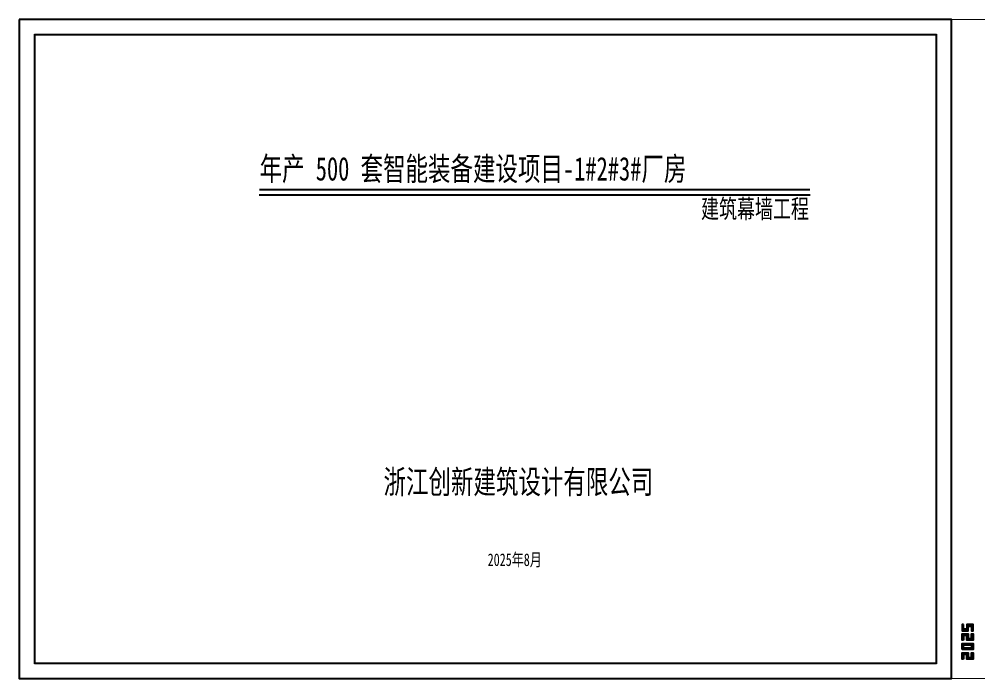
# Model space of a CAD drawing. Extents: x -91868 to -28956, y -158945 to -114385.
# Drawn here: x -91868 to -91257, y -158945 to -158524 of the extents above; entities that cross this region are included whole.
import ezdxf
from ezdxf.enums import TextEntityAlignment as Align

# ---------------------------------------------------------------- set-up
doc = ezdxf.new("R2010")
doc.units = 0
doc.layers.add('!ZN7-图框-145', color=145, linetype='Continuous')
doc.layers.add('0-cxFrame', color=155, linetype='Continuous')
doc.layers.add('0-cxText', color=131, linetype='Continuous', lineweight=25)
doc.styles.add('cx_tuming', font='simhei.ttf')
doc.styles.add('cx_tuqian1', font='')
doc.styles.add('宋体', font='', dxfattribs={"width": 0.8})
doc.styles.add('黑体', font='simhei.ttf', dxfattribs={"height": 12})
doc.styles.get('cx_tuqian1').set_extended_font_data('SimSun')
doc.styles.get('宋体').set_extended_font_data('SimSun')

# ---------------------------------------------------------------- blocks, each defined once
blk = doc.blocks.new('TK22.A2 L(Dragon)')
at = {"layer": '0-cxFrame', "color": 7, "const_width": 0.5}
blk.add_lwpolyline([(0, 0), (-594, 0), (-594, 420), (0, 420)], close=True, dxfattribs=at)
at = {"layer": 'Defpoints', "color": 2}
for points in [[(-586.37, 34.37), (-587.37, 34.37), (-587.37, 30.37), (-583.37, 30.37), (-583.37, 33.37), (-581.37, 33.37), (-581.37, 30.37), (-580.37, 30.37), (-580.37, 34.37), (-584.37, 34.37), (-584.37, 31.37), (-586.37, 31.37), (-586.37, 34.37)], [(-586.37, 24.37), (-587.37, 24.37), (-587.37, 28.37), (-583.37, 28.37), (-583.37, 25.37), (-581.37, 25.37), (-581.37, 28.37), (-580.37, 28.37), (-580.37, 24.37), (-584.37, 24.37), (-584.37, 27.37), (-586.37, 27.37), (-586.37, 24.37)], [(-586.37, 12.37), (-587.37, 12.37), (-587.37, 16.37), (-583.37, 16.37), (-583.37, 13.37), (-581.37, 13.37), (-581.37, 16.37), (-580.37, 16.37), (-580.37, 12.37), (-584.37, 12.37), (-584.37, 15.37), (-586.37, 15.37), (-586.37, 12.37)]]:
    blk.add_lwpolyline(points, dxfattribs=at)
for points in [[(-587.37, 18.37), (-587.37, 22.37), (-580.37, 22.37), (-580.37, 18.37)], [(-586.37, 19.37), (-586.37, 21.37), (-581.37, 21.37), (-581.37, 19.37)]]:
    blk.add_lwpolyline(points, close=True, dxfattribs=at)
at = {"style": '黑体', "flags": 4}
blk.add_attdef('图幅', text='', height=3.3, dxfattribs=at).set_placement((-40, 3), align=Align.RIGHT)
at = {"layer": '0-cxText', "flags": 4}
for tag, height, style, p in [('建设单位', 3.5, 'cx_tuming', (-45, 240)), ('项目名称', 3.5, 'cx_tuming', (-45, 210)), ('子项名称', 3.5, 'cx_tuming', (-45, 180)), ('工程编号', 3.3, 'cx_tuqian1', (-35, 165)), ('图名1', 3.5, 'cx_tuming', (-45, 87)), ('图名2', 3.5, 'cx_tuming', (-45, 79)), ('图名3', 3.5, 'cx_tuming', (-45, 71)), ('出图日期', 3.3, 'cx_tuqian1', (-39, 60)), ('专业', 3.3, 'cx_tuqian1', (-55, 52)), ('图号', 3.3, 'cx_tuqian1', (-55, 44)), ('版次', 3.3, 'cx_tuqian1', (-20, 44))]:
    blk.add_attdef(tag, text='', height=height, dxfattribs=dict(at, style=style)).set_placement(p, align=Align.MIDDLE)
at = {"layer": 'Defpoints', "color": 6, "flags": 4}
for tag, height, style, p in [('tufu', 3.3, '黑体', (-12, 12)), ('dwfname', 4, 'cx_tuqian1', (-80, 3))]:
    blk.add_attdef(tag, text='', height=height, dxfattribs=dict(at, style=style)).set_placement(p, align=Align.RIGHT)

msp = doc.modelspace()

# ---------------------------------------------------------------- linework, layer by layer
at = {"layer": '!ZN7-图框-145', "color": 3}
msp.add_line((-91714.63, -158636.14), (-91363.71, -158636.14), dxfattribs=at)
at = {"layer": '!ZN7-图框-145'}
for points in [[(-91867.59, -158524.47), (-91867.59, -158944.47), (-91273.59, -158944.47), (-91273.59, -158524.47)], [(-91857.9, -158534.16), (-91857.9, -158934.78), (-91283.28, -158934.78), (-91283.28, -158534.16)]]:
    msp.add_lwpolyline(points, close=True, dxfattribs=at)
at = {"layer": '!ZN7-图框-145', "const_width": 0.969}
msp.add_lwpolyline([(-91857.9, -158934.78), (-91283.28, -158934.78), (-91283.28, -158534.16), (-91857.9, -158534.16), (-91857.9, -158934.78)], dxfattribs=at)
at = {"layer": '!ZN7-图框-145', "color": 3, "const_width": 1.28}
msp.add_lwpolyline([(-91714.63, -158632.95), (-91363.71, -158632.95)], dxfattribs=at)

# ---------------------------------------------------------------- block references
at = {"layer": '0-cxFrame'}
msp.add_blockref('TK22.A2 L(Dragon)', (-90679.59, -158944.47), dxfattribs=at)

# ---------------------------------------------------------------- texts
at = {"layer": '!ZN7-图框-145', "color": 2, "style": '宋体', "width": 0.7}
msp.add_text('年产 500 套智能装备建设项目-1#2#3#厂房', height=15, dxfattribs=at).set_placement((-91714.46, -158627.07))
at = {"layer": '!ZN7-图框-145', "color": 7, "style": '宋体', "width": 0.7}
msp.add_text('建筑幕墙工程', height=12, dxfattribs=at).set_placement((-91364.49, -158651.06), align=Align.RIGHT)
msp.add_text('浙江创新建筑设计有限公司', height=15, dxfattribs=at).set_placement((-91635.5, -158826.66))
at = {"layer": '!ZN7-图框-145', "color": 2, "linetype": 'Continuous', "ltscale": 1.2, "style": '宋体', "width": 0.7}
msp.add_text('2025年8月', height=8.038, dxfattribs=at).set_placement((-91534.64, -158872.79), align=Align.RIGHT)

doc.saveas('drawing.dxf')
